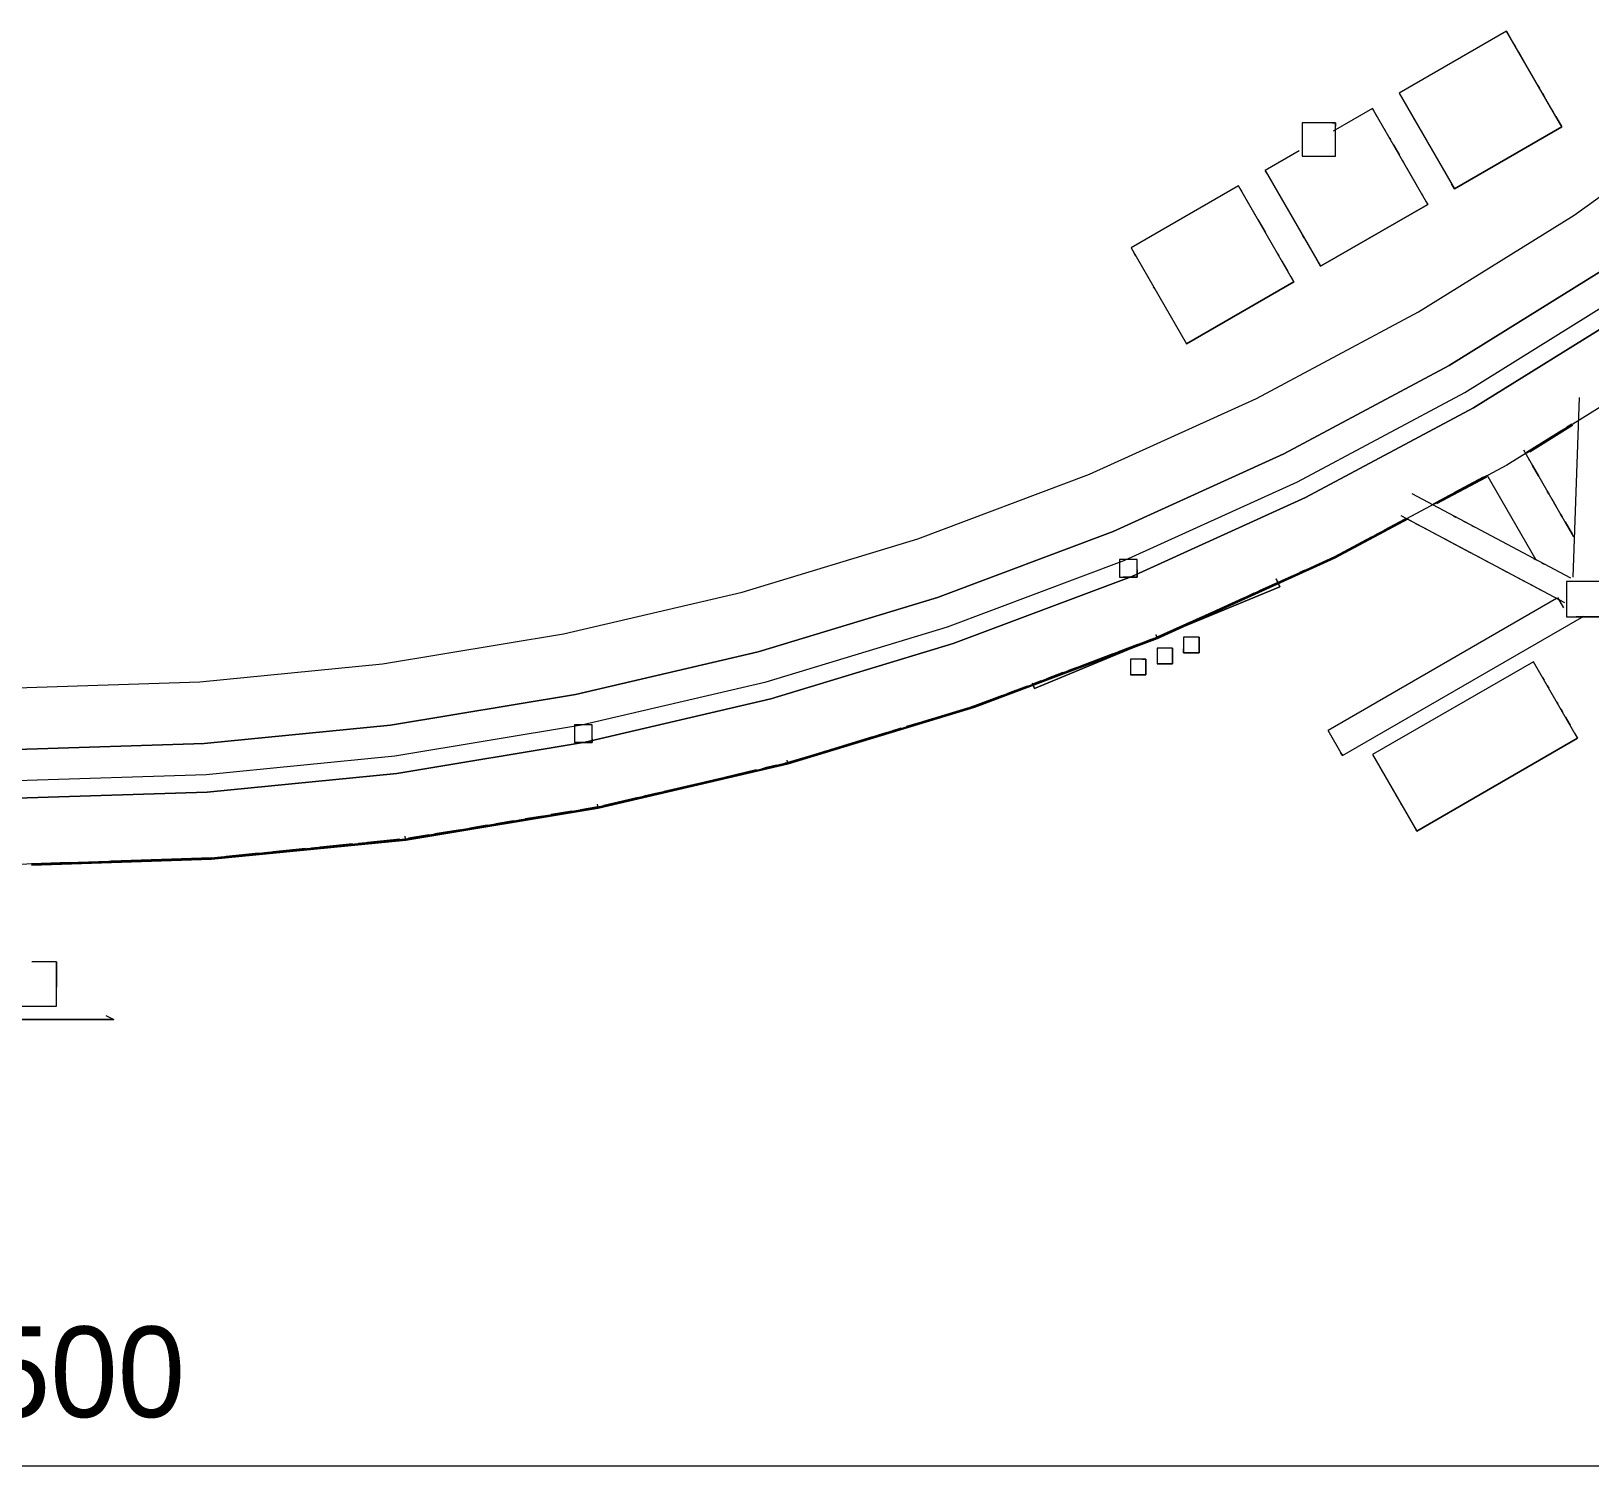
# Paper-space layout '01 Plans' of a CAD drawing. Header units: millimetres. Extents: x 5 to 415, y 7 to 290.
# Drawn here: x 92.33 to 127.58, y 75 to 107.43 of the extents above; entities that cross this region are included whole.
import ezdxf
from ezdxf.enums import TextEntityAlignment as Align

# ---------------------------------------------------------------- set-up
doc = ezdxf.new("R2010")
doc.units = ezdxf.units.MM
doc.layers.add('DIMENSIONS', color=7, linetype='Continuous')
doc.layers.add('GEOMETRY', color=7, linetype='Continuous')

# ---------------------------------------------------------------- blocks, each defined once
blk = doc.blocks.new('SHEET_01')
at = {"layer": 'DIMENSIONS', "lineweight": 13}
blk.add_line((24.592, 75), (159.408, 75), dxfattribs=at)
at = {"layer": 'GEOMETRY', "lineweight": 13}
for p, q in [((125.698, 107.434), (123.273, 106.034)), ((125.698, 107.434), (125.799, 107.258)), ((126.948, 105.269), (125.698, 107.434)), ((125.698, 107.434), (125.698, 107.434)), ((125.867, 107.141), (125.9, 107.083)), ((125.968, 106.966), (126.205, 106.556)), ((126.306, 106.381), (126.34, 106.322)), ((126.407, 106.205), (126.441, 106.146)), ((123.273, 106.034), (124.523, 103.869)), ((126.509, 106.029), (126.644, 105.795)), ((122.667, 105.684), (121.78, 105.172)), ((122.667, 105.684), (122.768, 105.508)), ((123.917, 103.519), (122.667, 105.684)), ((122.667, 105.684), (122.667, 105.684)), ((123.645, 105.39), (123.611, 105.449)), ((126.711, 105.678), (126.745, 105.62)), ((126.813, 105.503), (126.948, 105.269)), ((127.228, 103.278), (130.601, 105.695)), ((121.829, 105.359), (121.079, 105.359)), ((121.079, 105.359), (121.079, 104.609)), ((121.754, 105.359), (121.829, 105.359)), ((121.829, 105.359), (121.829, 105.284)), ((121.829, 104.609), (121.829, 105.359)), ((121.829, 105.359), (121.829, 105.359)), ((122.937, 105.216), (122.971, 105.157)), ((126.948, 105.269), (124.523, 103.869)), ((124.523, 103.869), (126.948, 105.269)), ((126.948, 105.269), (126.948, 105.269)), ((121.011, 104.728), (120.242, 104.284)), ((123.038, 105.04), (123.072, 104.982)), ((123.14, 104.865), (123.275, 104.631)), ((123.949, 104.863), (123.915, 104.922)), ((121.079, 104.609), (121.829, 104.609)), ((123.342, 104.513), (123.376, 104.455)), ((120.276, 104.225), (120.242, 104.284)), ((120.242, 104.284), (121.492, 102.119)), ((120.242, 104.284), (120.242, 104.284)), ((123.444, 104.338), (123.68, 103.928)), ((119.636, 103.934), (117.211, 102.534)), ((120.886, 101.769), (119.636, 103.934)), ((119.669, 103.875), (119.703, 103.817)), ((119.771, 103.7), (120.007, 103.29)), ((123.782, 103.753), (123.815, 103.694)), ((124.523, 103.869), (124.455, 103.986)), ((124.523, 103.869), (124.523, 103.869)), ((123.917, 103.519), (121.492, 102.119)), ((121.492, 102.119), (123.917, 103.519)), ((123.883, 103.577), (123.917, 103.519)), ((123.917, 103.519), (123.917, 103.519)), ((120.075, 103.173), (120.244, 102.881)), ((123.704, 101.087), (127.228, 103.278)), ((120.413, 102.588), (120.446, 102.529)), ((121.12, 102.762), (121.086, 102.821)), ((117.211, 102.534), (118.461, 100.369)), ((117.312, 102.358), (117.278, 102.417)), ((120.514, 102.412), (120.548, 102.354)), ((120.615, 102.237), (120.75, 102.003)), ((121.492, 102.119), (121.39, 102.294)), ((120.818, 101.886), (120.886, 101.769)), ((121.492, 102.119), (121.492, 102.119)), ((124.404, 99.874), (128.006, 102.114)), ((128.006, 102.114), (124.404, 99.874)), ((117.751, 101.598), (117.717, 101.656)), ((120.886, 101.769), (118.461, 100.369)), ((118.461, 100.369), (120.886, 101.769)), ((120.886, 101.769), (120.886, 101.769)), ((124.754, 99.268), (128.395, 101.532)), ((124.954, 98.922), (128.617, 101.199)), ((128.617, 101.199), (124.954, 98.922)), ((124.954, 98.922), (128.617, 101.199)), ((128.617, 101.199), (124.954, 98.922)), ((120.045, 99.131), (123.704, 101.087)), ((118.461, 100.369), (118.461, 100.369)), ((120.664, 97.875), (124.404, 99.874)), ((124.404, 99.874), (120.664, 97.875)), ((129.45, 99.952), (125.704, 97.623)), ((116.265, 97.418), (120.045, 99.131)), ((120.974, 97.247), (124.754, 99.268)), ((127.339, 99.152), (127.197, 95.092)), ((121.151, 96.888), (124.954, 98.922)), ((124.954, 98.922), (121.151, 96.888)), ((121.151, 96.888), (124.954, 98.922)), ((124.954, 98.922), (121.151, 96.888)), ((126.153, 97.914), (127.175, 98.549)), ((127.18, 98.54), (126.158, 97.905)), ((127.18, 98.54), (126.158, 97.905)), ((126.158, 97.905), (127.18, 98.54)), ((127.18, 98.54), (126.158, 97.905)), ((127.18, 98.54), (126.158, 97.905)), ((126.948, 98.408), (126.21, 97.949)), ((126.215, 97.94), (126.953, 98.399)), ((126.953, 98.399), (126.215, 97.94)), ((126.215, 97.94), (126.953, 98.399)), ((126.953, 98.399), (126.215, 97.94)), ((126.215, 97.94), (126.953, 98.399)), ((126.953, 98.399), (126.215, 97.94)), ((126.215, 97.94), (126.953, 98.399)), ((126.953, 98.399), (126.215, 97.94)), ((126.215, 97.94), (126.953, 98.399)), ((126.953, 98.399), (126.215, 97.94)), ((126.215, 97.94), (126.953, 98.399)), ((126.225, 97.923), (127.19, 98.523)), ((127.19, 98.523), (126.225, 97.923)), ((126.225, 97.923), (127.19, 98.523)), ((127.19, 98.523), (126.225, 97.923)), ((126.225, 97.923), (127.19, 98.523)), ((127.19, 98.523), (126.225, 97.923)), ((126.225, 97.923), (127.19, 98.523)), ((127.19, 98.523), (126.225, 97.923)), ((126.225, 97.923), (127.19, 98.523)), ((127.19, 98.523), (126.225, 97.923)), ((127.175, 98.549), (127.061, 98.478)), ((127.066, 98.47), (127.18, 98.54)), ((127.18, 98.54), (127.066, 98.47)), ((127.066, 98.47), (127.18, 98.54)), ((127.18, 98.54), (127.066, 98.47)), ((127.066, 98.47), (127.18, 98.54)), ((127.18, 98.54), (127.066, 98.47)), ((127.066, 98.47), (127.18, 98.54)), ((127.18, 98.54), (127.066, 98.47)), ((127.066, 98.47), (127.18, 98.54)), ((127.18, 98.54), (127.066, 98.47)), ((127.066, 98.47), (127.18, 98.54)), ((116.801, 96.125), (120.664, 97.875)), ((120.664, 97.875), (116.801, 96.125)), ((127.221, 95.996), (126.087, 97.959)), ((126.087, 97.959), (126.121, 97.901)), ((126.221, 97.728), (126.187, 97.786)), ((126.187, 97.786), (126.221, 97.728)), ((126.187, 97.786), (126.221, 97.728)), ((112.382, 95.957), (116.265, 97.418)), ((125.704, 97.623), (121.814, 95.543)), ((124.049, 96.749), (125.169, 97.348)), ((125.233, 97.371), (124.054, 96.74)), ((125.233, 97.371), (124.054, 96.74)), ((124.054, 96.74), (125.233, 97.371)), ((125.233, 97.371), (124.054, 96.74)), ((125.233, 97.371), (124.054, 96.74)), ((124.122, 96.754), (125.243, 97.353)), ((125.243, 97.353), (124.122, 96.754)), ((124.122, 96.754), (125.243, 97.353)), ((125.243, 97.353), (124.122, 96.754)), ((124.122, 96.754), (125.243, 97.353)), ((125.243, 97.353), (124.122, 96.754)), ((124.122, 96.754), (125.243, 97.353)), ((125.243, 97.353), (124.122, 96.754)), ((124.122, 96.754), (125.243, 97.353)), ((125.243, 97.353), (124.122, 96.754)), ((125.169, 97.348), (124.521, 97.001)), ((124.525, 96.992), (125.233, 97.371)), ((125.233, 97.371), (124.525, 96.992)), ((124.525, 96.992), (125.233, 97.371)), ((125.233, 97.371), (124.525, 96.992)), ((124.525, 96.992), (125.233, 97.371)), ((125.233, 97.371), (124.525, 96.992)), ((124.525, 96.992), (125.233, 97.371)), ((125.233, 97.371), (124.525, 96.992)), ((124.525, 96.992), (125.233, 97.371)), ((125.233, 97.371), (124.525, 96.992)), ((124.525, 96.992), (125.233, 97.371)), ((125.255, 97.401), (126.355, 95.496)), ((125.288, 97.344), (125.321, 97.286)), ((125.288, 97.344), (125.321, 97.286)), ((125.288, 97.344), (125.321, 97.286)), ((126.421, 97.382), (126.287, 97.613)), ((126.287, 97.613), (126.421, 97.382)), ((126.287, 97.613), (126.421, 97.382)), ((117.069, 95.478), (120.974, 97.247)), ((127.15, 95.065), (123.563, 96.972)), ((126.521, 97.209), (126.487, 97.266)), ((126.487, 97.266), (126.521, 97.209)), ((126.487, 97.266), (126.521, 97.209)), ((126.654, 96.978), (126.621, 97.035)), ((126.621, 97.035), (126.654, 96.978)), ((126.621, 97.035), (126.654, 96.978)), ((117.222, 95.109), (121.151, 96.888)), ((121.151, 96.888), (117.222, 95.109)), ((117.222, 95.109), (121.151, 96.888)), ((121.151, 96.888), (117.222, 95.109)), ((124.403, 96.938), (124.108, 96.781)), ((124.113, 96.772), (124.407, 96.929)), ((124.407, 96.929), (124.113, 96.772)), ((124.113, 96.772), (124.407, 96.929)), ((124.407, 96.929), (124.113, 96.772)), ((124.113, 96.772), (124.407, 96.929)), ((124.407, 96.929), (124.113, 96.772)), ((124.113, 96.772), (124.407, 96.929)), ((124.407, 96.929), (124.113, 96.772)), ((124.113, 96.772), (124.407, 96.929)), ((124.407, 96.929), (124.113, 96.772)), ((124.113, 96.772), (124.407, 96.929)), ((126.821, 96.689), (126.721, 96.862)), ((126.721, 96.862), (126.821, 96.689)), ((126.721, 96.862), (126.821, 96.689)), ((121.81, 95.552), (123.401, 96.403)), ((123.405, 96.394), (121.814, 95.543)), ((123.405, 96.394), (121.814, 95.543)), ((121.814, 95.543), (123.405, 96.394)), ((123.405, 96.394), (121.814, 95.543)), ((123.405, 96.394), (121.814, 95.543)), ((121.823, 95.525), (123.474, 96.408)), ((123.474, 96.408), (121.823, 95.525)), ((121.823, 95.525), (123.474, 96.408)), ((123.474, 96.408), (121.823, 95.525)), ((121.823, 95.525), (123.474, 96.408)), ((123.474, 96.408), (121.823, 95.525)), ((121.823, 95.525), (123.474, 96.408)), ((123.474, 96.408), (121.823, 95.525)), ((121.823, 95.525), (123.474, 96.408)), ((123.474, 96.408), (121.823, 95.525)), ((123.401, 96.403), (122.929, 96.151)), ((122.934, 96.142), (123.405, 96.394)), ((123.405, 96.394), (122.934, 96.142)), ((122.934, 96.142), (123.405, 96.394)), ((123.405, 96.394), (122.934, 96.142)), ((122.934, 96.142), (123.405, 96.394)), ((123.405, 96.394), (122.934, 96.142)), ((122.934, 96.142), (123.405, 96.394)), ((123.405, 96.394), (122.934, 96.142)), ((122.934, 96.142), (123.405, 96.394)), ((123.405, 96.394), (122.934, 96.142)), ((122.934, 96.142), (123.405, 96.394)), ((123.305, 96.486), (127.009, 94.517)), ((123.422, 96.423), (123.54, 96.361)), ((123.466, 96.4), (123.525, 96.369)), ((123.466, 96.4), (123.525, 96.369)), ((123.643, 96.306), (123.702, 96.275)), ((123.643, 96.306), (123.702, 96.275)), ((123.657, 96.298), (123.716, 96.267)), ((124.489, 96.479), (124.548, 96.448)), ((124.489, 96.479), (124.548, 96.448)), ((124.562, 96.44), (124.504, 96.471)), ((124.724, 96.354), (124.783, 96.323)), ((124.724, 96.354), (124.783, 96.323)), ((124.974, 96.221), (124.915, 96.253)), ((126.954, 96.458), (126.921, 96.516)), ((126.921, 96.516), (126.954, 96.458)), ((126.921, 96.516), (126.954, 96.458)), ((127.187, 96.054), (127.021, 96.343)), ((127.021, 96.343), (127.187, 96.054)), ((127.021, 96.343), (127.187, 96.054)), ((108.411, 94.752), (112.382, 95.957)), ((112.832, 94.631), (116.801, 96.125)), ((116.801, 96.125), (112.832, 94.631)), ((122.635, 95.993), (121.81, 95.552)), ((121.814, 95.543), (122.639, 95.984)), ((122.639, 95.984), (121.814, 95.543)), ((121.814, 95.543), (122.639, 95.984)), ((122.639, 95.984), (121.814, 95.543)), ((121.814, 95.543), (122.639, 95.984)), ((122.639, 95.984), (121.814, 95.543)), ((121.814, 95.543), (122.639, 95.984)), ((122.639, 95.984), (121.814, 95.543)), ((121.814, 95.543), (122.639, 95.984)), ((122.639, 95.984), (121.814, 95.543)), ((121.814, 95.543), (122.639, 95.984)), ((122.811, 96.088), (122.753, 96.056)), ((122.757, 96.047), (122.816, 96.079)), ((122.816, 96.079), (122.757, 96.047)), ((122.757, 96.047), (122.816, 96.079)), ((122.816, 96.079), (122.757, 96.047)), ((122.757, 96.047), (122.816, 96.079)), ((122.816, 96.079), (122.757, 96.047)), ((122.757, 96.047), (122.816, 96.079)), ((122.816, 96.079), (122.757, 96.047)), ((122.757, 96.047), (122.816, 96.079)), ((122.816, 96.079), (122.757, 96.047)), ((122.757, 96.047), (122.816, 96.079)), ((123.819, 96.212), (123.937, 96.15)), ((123.819, 96.212), (123.937, 96.15)), ((123.834, 96.205), (123.951, 96.142)), ((124.054, 96.087), (124.113, 96.056)), ((124.054, 96.087), (124.113, 96.056)), ((124.069, 96.08), (124.128, 96.048)), ((124.231, 95.994), (124.348, 95.931)), ((124.231, 95.994), (124.348, 95.931)), ((124.245, 95.986), (124.539, 95.83)), ((117.792, 93.732), (121.81, 95.552)), ((121.814, 95.543), (117.796, 93.723)), ((121.814, 95.543), (117.796, 93.723)), ((117.796, 93.723), (121.814, 95.543)), ((121.814, 95.543), (117.796, 93.723)), ((121.814, 95.543), (117.796, 93.723)), ((121.814, 95.543), (117.796, 93.723)), ((120.109, 94.771), (121.814, 95.543)), ((121.814, 95.543), (120.109, 94.771)), ((120.109, 94.771), (121.814, 95.543)), ((121.814, 95.543), (120.109, 94.771)), ((120.109, 94.771), (121.814, 95.543)), ((121.814, 95.543), (120.109, 94.771)), ((120.109, 94.771), (121.814, 95.543)), ((121.814, 95.543), (120.109, 94.771)), ((120.109, 94.771), (121.814, 95.543)), ((121.814, 95.543), (120.109, 94.771)), ((120.109, 94.771), (121.814, 95.543)), ((121.81, 95.552), (121.262, 95.304)), ((124.466, 95.869), (124.878, 95.65)), ((124.466, 95.869), (124.878, 95.65)), ((124.657, 95.767), (124.892, 95.642)), ((125.01, 95.579), (125.069, 95.548)), ((125.054, 95.556), (125.113, 95.525)), ((125.054, 95.556), (125.113, 95.525)), ((113.057, 93.968), (117.069, 95.478)), ((117.346, 95.493), (116.946, 95.493)), ((116.946, 95.493), (116.946, 95.093)), ((117.346, 95.093), (117.346, 95.493)), ((117.346, 95.253), (117.346, 95.093)), ((117.804, 93.704), (121.823, 95.525)), ((121.823, 95.525), (117.804, 93.704)), ((117.804, 93.704), (121.823, 95.525)), ((121.823, 95.525), (117.804, 93.704)), ((117.804, 93.704), (121.823, 95.525)), ((121.823, 95.525), (117.804, 93.704)), ((117.804, 93.704), (121.823, 95.525)), ((121.823, 95.525), (117.804, 93.704)), ((117.804, 93.704), (121.823, 95.525)), ((121.823, 95.525), (117.804, 93.704)), ((121.14, 95.249), (121.018, 95.194)), ((125.23, 95.462), (125.289, 95.431)), ((125.23, 95.462), (125.289, 95.431)), ((125.245, 95.454), (125.304, 95.423)), ((125.407, 95.368), (125.524, 95.306)), ((125.407, 95.368), (125.524, 95.306)), ((125.421, 95.361), (125.48, 95.329)), ((125.598, 95.267), (125.715, 95.204)), ((125.642, 95.243), (125.701, 95.212)), ((125.642, 95.243), (125.701, 95.212)), ((126.312, 95.51), (126.371, 95.479)), ((126.488, 95.416), (126.547, 95.385)), ((113.186, 93.589), (117.222, 95.109)), ((117.222, 95.109), (113.186, 93.589)), ((113.186, 93.589), (117.222, 95.109)), ((117.222, 95.109), (113.186, 93.589)), ((116.946, 95.093), (117.346, 95.093)), ((117.346, 95.093), (117.026, 95.093)), ((117.346, 95.093), (117.346, 95.093)), ((120.568, 94.871), (117.796, 93.723)), ((117.796, 93.723), (120.568, 94.871)), ((120.897, 95.138), (120.105, 94.78)), ((120.491, 95.056), (120.568, 94.871)), ((120.568, 94.871), (120.491, 95.056)), ((120.568, 94.871), (120.568, 94.871)), ((125.818, 95.15), (126.112, 94.993)), ((125.818, 95.15), (126.112, 94.993)), ((125.833, 95.142), (126.127, 94.986)), ((126.23, 94.931), (126.465, 94.806)), ((126.23, 94.931), (126.465, 94.806)), ((126.245, 94.923), (126.48, 94.798)), ((127.854, 94.991), (127.054, 94.991)), ((127.054, 94.991), (127.054, 94.191)), ((104.37, 93.81), (108.411, 94.752)), ((108.774, 93.4), (112.832, 94.631)), ((112.832, 94.631), (108.774, 93.4)), ((119.74, 94.614), (118.949, 94.256)), ((118.953, 94.247), (119.988, 94.716)), ((119.988, 94.716), (118.953, 94.247)), ((118.953, 94.247), (119.988, 94.716)), ((119.988, 94.716), (118.953, 94.247)), ((118.953, 94.247), (119.988, 94.716)), ((119.988, 94.716), (118.953, 94.247)), ((118.953, 94.247), (119.988, 94.716)), ((119.988, 94.716), (118.953, 94.247)), ((118.953, 94.247), (119.988, 94.716)), ((119.988, 94.716), (118.953, 94.247)), ((118.953, 94.247), (119.988, 94.716)), ((119.984, 94.725), (119.862, 94.67)), ((126.832, 94.608), (121.663, 91.623)), ((126.597, 94.735), (126.656, 94.704)), ((126.818, 94.618), (126.877, 94.587)), ((126.855, 94.63), (126.988, 94.399)), ((126.855, 94.63), (126.888, 94.572)), ((118.827, 94.201), (117.792, 93.732)), ((117.796, 93.723), (118.831, 94.192)), ((118.831, 94.192), (117.796, 93.723)), ((117.796, 93.723), (118.831, 94.192)), ((118.831, 94.192), (117.796, 93.723)), ((117.796, 93.723), (118.831, 94.192)), ((118.831, 94.192), (117.796, 93.723)), ((117.796, 93.723), (118.831, 94.192)), ((118.831, 94.192), (117.796, 93.723)), ((117.796, 93.723), (118.831, 94.192)), ((118.831, 94.192), (117.796, 93.723)), ((117.796, 93.723), (118.831, 94.192)), ((121.988, 91.06), (127.444, 94.211)), ((121.988, 91.06), (127.444, 94.211)), ((121.988, 91.06), (127.444, 94.211)), ((121.988, 91.06), (127.444, 94.211)), ((127.054, 94.191), (127.854, 94.191)), ((127.854, 94.191), (127.272, 94.191)), ((100.276, 93.134), (104.37, 93.81)), ((108.955, 92.724), (113.057, 93.968)), ((117.796, 93.723), (117.77, 93.787)), ((117.796, 93.723), (117.771, 93.784)), ((109.058, 92.337), (113.186, 93.589)), ((113.186, 93.589), (109.058, 92.337)), ((109.058, 92.337), (113.186, 93.589)), ((113.186, 93.589), (109.058, 92.337)), ((117.796, 93.723), (113.668, 92.169)), ((117.796, 93.723), (113.668, 92.169)), ((113.668, 92.169), (117.796, 93.723)), ((117.796, 93.723), (113.668, 92.169)), ((117.796, 93.723), (113.668, 92.169)), ((117.796, 93.723), (113.668, 92.169)), ((113.674, 92.15), (117.804, 93.704)), ((117.804, 93.704), (113.674, 92.15)), ((113.674, 92.15), (117.804, 93.704)), ((117.804, 93.704), (113.674, 92.15)), ((113.674, 92.15), (117.804, 93.704)), ((117.804, 93.704), (113.674, 92.15)), ((113.674, 92.15), (117.804, 93.704)), ((117.804, 93.704), (113.674, 92.15)), ((113.674, 92.15), (117.804, 93.704)), ((117.804, 93.704), (113.674, 92.15)), ((114.978, 92.673), (117.792, 93.732)), ((117.673, 93.672), (115.024, 92.575)), ((115.024, 92.575), (117.673, 93.672)), ((116.107, 93.087), (117.671, 93.676)), ((117.671, 93.676), (116.107, 93.087)), ((116.107, 93.087), (117.671, 93.676)), ((117.671, 93.676), (116.107, 93.087)), ((116.107, 93.087), (117.671, 93.676)), ((117.671, 93.676), (116.107, 93.087)), ((116.107, 93.087), (117.671, 93.676)), ((117.671, 93.676), (116.107, 93.087)), ((116.107, 93.087), (117.671, 93.676)), ((117.671, 93.676), (116.107, 93.087)), ((116.107, 93.087), (117.671, 93.676)), ((117.354, 93.567), (116.917, 93.402)), ((117.667, 93.685), (117.48, 93.614)), ((118.143, 93.482), (117.793, 93.482)), ((117.793, 93.482), (117.793, 93.132)), ((118.143, 93.482), (118.143, 93.132)), ((118.143, 93.132), (118.143, 93.482)), ((118.143, 93.482), (118.143, 93.482)), ((118.744, 93.731), (118.394, 93.731)), ((118.394, 93.731), (118.394, 93.381)), ((118.394, 93.381), (118.394, 93.468)), ((118.744, 93.731), (118.744, 93.381)), ((118.744, 93.381), (118.744, 93.731)), ((118.744, 93.731), (118.744, 93.731)), ((96.147, 92.727), (100.276, 93.134)), ((104.644, 92.437), (108.774, 93.4)), ((108.774, 93.4), (104.644, 92.437)), ((116.792, 93.355), (116.104, 93.096)), ((117.543, 93.233), (117.193, 93.233)), ((117.193, 93.233), (117.193, 92.883)), ((117.455, 93.233), (117.543, 93.233)), ((117.543, 93.233), (117.543, 92.883)), ((117.543, 92.883), (117.543, 93.233)), ((117.543, 93.233), (117.543, 93.233)), ((118.143, 93.132), (117.793, 93.132)), ((117.793, 93.132), (118.143, 93.132)), ((117.793, 93.132), (117.793, 93.132)), ((118.143, 93.132), (118.143, 93.132)), ((118.744, 93.381), (118.394, 93.381)), ((118.394, 93.381), (118.744, 93.381)), ((118.394, 93.381), (118.394, 93.381)), ((118.744, 93.381), (118.744, 93.381)), ((126.307, 93.179), (122.67, 91.079)), ((126.307, 93.179), (126.341, 93.119)), ((127.307, 91.447), (126.307, 93.179)), ((126.307, 93.179), (126.307, 93.179)), ((92, 92.592), (96.147, 92.727)), ((104.78, 91.75), (108.955, 92.724)), ((113.668, 92.169), (115.169, 92.734)), ((115.169, 92.734), (113.668, 92.169)), ((113.668, 92.169), (115.169, 92.734)), ((115.169, 92.734), (113.668, 92.169)), ((113.668, 92.169), (115.169, 92.734)), ((115.169, 92.734), (113.668, 92.169)), ((113.668, 92.169), (115.169, 92.734)), ((115.169, 92.734), (113.668, 92.169)), ((113.668, 92.169), (115.169, 92.734)), ((115.169, 92.734), (113.668, 92.169)), ((113.668, 92.169), (115.169, 92.734)), ((115.166, 92.743), (114.978, 92.673)), ((115.666, 92.932), (115.291, 92.79)), ((115.294, 92.781), (115.982, 93.04)), ((115.982, 93.04), (115.294, 92.781)), ((115.294, 92.781), (115.982, 93.04)), ((115.982, 93.04), (115.294, 92.781)), ((115.294, 92.781), (115.982, 93.04)), ((115.982, 93.04), (115.294, 92.781)), ((115.294, 92.781), (115.982, 93.04)), ((115.982, 93.04), (115.294, 92.781)), ((115.294, 92.781), (115.982, 93.04)), ((115.982, 93.04), (115.294, 92.781)), ((115.294, 92.781), (115.982, 93.04)), ((115.979, 93.049), (115.791, 92.979)), ((117.543, 92.883), (117.193, 92.883)), ((117.193, 92.883), (117.543, 92.883)), ((117.193, 92.883), (117.193, 92.883)), ((117.543, 92.883), (117.543, 92.883)), ((126.514, 92.82), (126.548, 92.76)), ((100.459, 91.746), (104.644, 92.437)), ((104.644, 92.437), (100.459, 91.746)), ((113.665, 92.178), (114.853, 92.626)), ((114.29, 92.414), (113.665, 92.178)), ((114.853, 92.626), (114.415, 92.461)), ((114.973, 92.698), (115.024, 92.575)), ((115.024, 92.575), (114.999, 92.636)), ((115.024, 92.575), (115.024, 92.575)), ((126.617, 92.641), (126.652, 92.581)), ((104.858, 91.358), (109.058, 92.337)), ((109.058, 92.337), (104.858, 91.358)), ((104.858, 91.358), (109.058, 92.337)), ((109.058, 92.337), (104.858, 91.358)), ((113.668, 92.169), (109.447, 90.888)), ((113.668, 92.169), (109.447, 90.888)), ((109.447, 90.888), (113.668, 92.169)), ((113.668, 92.169), (109.447, 90.888)), ((113.668, 92.169), (109.447, 90.888)), ((113.668, 92.169), (109.447, 90.888)), ((109.452, 90.869), (113.674, 92.15)), ((113.674, 92.15), (109.452, 90.869)), ((109.452, 90.869), (113.674, 92.15)), ((113.674, 92.15), (109.452, 90.869)), ((109.452, 90.869), (113.674, 92.15)), ((113.674, 92.15), (109.452, 90.869)), ((109.452, 90.869), (113.674, 92.15)), ((113.674, 92.15), (109.452, 90.869)), ((109.452, 90.869), (113.674, 92.15)), ((113.674, 92.15), (109.452, 90.869)), ((112.13, 91.713), (113.665, 92.178)), ((112.517, 91.82), (113.476, 92.111)), ((113.476, 92.111), (112.517, 91.82)), ((112.517, 91.82), (113.476, 92.111)), ((113.476, 92.111), (112.517, 91.82)), ((112.517, 91.82), (113.476, 92.111)), ((113.476, 92.111), (112.517, 91.82)), ((112.517, 91.82), (113.476, 92.111)), ((113.476, 92.111), (112.517, 91.82)), ((112.517, 91.82), (113.476, 92.111)), ((113.476, 92.111), (112.517, 91.82)), ((112.517, 91.82), (113.476, 92.111)), ((113.409, 92.101), (112.833, 91.926)), ((113.665, 92.178), (113.601, 92.159)), ((113.604, 92.149), (113.668, 92.169)), ((113.668, 92.169), (113.604, 92.149)), ((113.604, 92.149), (113.668, 92.169)), ((113.668, 92.169), (113.604, 92.149)), ((113.604, 92.149), (113.668, 92.169)), ((113.668, 92.169), (113.604, 92.149)), ((113.604, 92.149), (113.668, 92.169)), ((113.668, 92.169), (113.604, 92.149)), ((113.604, 92.149), (113.668, 92.169)), ((113.668, 92.169), (113.604, 92.149)), ((113.604, 92.149), (113.668, 92.169)), ((126.824, 92.283), (126.859, 92.223)), ((126.928, 92.103), (126.962, 92.044)), ((96.239, 91.33), (100.459, 91.746)), ((100.459, 91.746), (96.239, 91.33)), ((100.551, 91.052), (104.78, 91.75)), ((105.019, 91.754), (104.619, 91.754)), ((104.619, 91.754), (104.619, 91.354)), ((105.019, 91.354), (105.019, 91.754)), ((109.444, 90.898), (112.002, 91.674)), ((111.493, 91.509), (112.389, 91.781)), ((112.389, 91.781), (111.493, 91.509)), ((111.493, 91.509), (112.389, 91.781)), ((112.389, 91.781), (111.493, 91.509)), ((111.493, 91.509), (112.389, 91.781)), ((112.389, 91.781), (111.493, 91.509)), ((111.493, 91.509), (112.389, 91.781)), ((112.389, 91.781), (111.493, 91.509)), ((111.493, 91.509), (112.389, 91.781)), ((112.389, 91.781), (111.493, 91.509)), ((111.493, 91.509), (112.389, 91.781)), ((112.002, 91.674), (111.81, 91.616)), ((112.386, 91.79), (112.13, 91.713)), ((112.705, 91.887), (112.513, 91.829)), ((127.031, 91.924), (127.135, 91.745)), ((92, 91.192), (96.239, 91.33)), ((96.239, 91.33), (92, 91.192)), ((100.603, 90.655), (104.858, 91.358)), ((104.858, 91.358), (100.603, 90.655)), ((100.603, 90.655), (104.858, 91.358)), ((104.858, 91.358), (100.603, 90.655)), ((105.019, 91.354), (104.619, 91.354)), ((104.619, 91.354), (105.019, 91.354)), ((104.619, 91.354), (104.619, 91.354)), ((105.019, 91.434), (105.019, 91.354)), ((105.019, 91.354), (105.019, 91.354)), ((110.086, 91.082), (111.365, 91.47)), ((111.365, 91.47), (110.086, 91.082)), ((110.086, 91.082), (111.365, 91.47)), ((111.365, 91.47), (110.086, 91.082)), ((110.086, 91.082), (111.365, 91.47)), ((111.365, 91.47), (110.086, 91.082)), ((110.086, 91.082), (111.365, 91.47)), ((111.365, 91.47), (110.086, 91.082)), ((110.086, 91.082), (111.365, 91.47)), ((111.365, 91.47), (110.086, 91.082)), ((110.086, 91.082), (111.365, 91.47)), ((111.362, 91.48), (110.403, 91.189)), ((111.682, 91.577), (111.49, 91.519)), ((121.988, 91.06), (121.663, 91.623)), ((127.307, 91.447), (123.67, 89.347)), ((123.67, 89.347), (127.307, 91.447)), ((127.238, 91.566), (127.307, 91.447)), ((127.307, 91.447), (127.307, 91.447)), ((96.284, 90.632), (100.551, 91.052)), ((109.447, 90.888), (109.429, 90.955)), ((109.956, 91.053), (109.444, 90.898)), ((109.447, 90.888), (109.958, 91.044)), ((109.958, 91.044), (109.447, 90.888)), ((109.447, 90.888), (109.958, 91.044)), ((109.958, 91.044), (109.447, 90.888)), ((109.447, 90.888), (109.958, 91.044)), ((109.958, 91.044), (109.447, 90.888)), ((109.447, 90.888), (109.958, 91.044)), ((109.958, 91.044), (109.447, 90.888)), ((109.447, 90.888), (109.958, 91.044)), ((109.958, 91.044), (109.447, 90.888)), ((109.447, 90.888), (109.958, 91.044)), ((110.275, 91.15), (110.083, 91.092)), ((121.947, 91.13), (121.988, 91.06)), ((121.988, 91.06), (121.947, 91.13)), ((121.947, 91.13), (121.988, 91.06)), ((121.988, 91.06), (121.988, 91.06)), ((121.988, 91.06), (121.988, 91.06)), ((122.67, 91.079), (123.67, 89.347)), ((92, 90.492), (96.284, 90.632)), ((96.311, 90.233), (100.603, 90.655)), ((100.603, 90.655), (96.311, 90.233)), ((96.311, 90.233), (100.603, 90.655)), ((100.603, 90.655), (96.311, 90.233)), ((105.149, 89.897), (108.728, 90.731)), ((109.447, 90.888), (105.151, 89.887)), ((109.447, 90.888), (105.151, 89.887)), ((105.151, 89.887), (109.447, 90.888)), ((109.447, 90.888), (105.151, 89.887)), ((109.447, 90.888), (105.151, 89.887)), ((109.447, 90.888), (105.151, 89.887)), ((105.155, 89.867), (109.452, 90.869)), ((109.452, 90.869), (105.155, 89.867)), ((105.155, 89.867), (109.452, 90.869)), ((109.452, 90.869), (105.155, 89.867)), ((105.155, 89.867), (109.452, 90.869)), ((109.452, 90.869), (105.155, 89.867)), ((105.155, 89.867), (109.452, 90.869)), ((109.452, 90.869), (105.155, 89.867)), ((105.155, 89.867), (109.452, 90.869)), ((109.452, 90.869), (105.155, 89.867)), ((108.728, 90.731), (108.012, 90.564)), ((108.015, 90.555), (108.796, 90.737)), ((108.796, 90.737), (108.015, 90.555)), ((108.015, 90.555), (108.796, 90.737)), ((108.796, 90.737), (108.015, 90.555)), ((108.015, 90.555), (108.796, 90.737)), ((108.796, 90.737), (108.015, 90.555)), ((108.015, 90.555), (108.796, 90.737)), ((108.796, 90.737), (108.015, 90.555)), ((108.015, 90.555), (108.796, 90.737)), ((108.796, 90.737), (108.015, 90.555)), ((108.015, 90.555), (108.796, 90.737)), ((108.858, 90.762), (109.444, 90.898)), ((109.184, 90.837), (108.923, 90.777)), ((108.926, 90.767), (109.251, 90.843)), ((109.251, 90.843), (108.926, 90.767)), ((108.926, 90.767), (109.251, 90.843)), ((109.251, 90.843), (108.926, 90.767)), ((108.926, 90.767), (109.251, 90.843)), ((109.251, 90.843), (108.926, 90.767)), ((108.926, 90.767), (109.251, 90.843)), ((109.251, 90.843), (108.926, 90.767)), ((108.926, 90.767), (109.251, 90.843)), ((109.251, 90.843), (108.926, 90.767)), ((108.926, 90.767), (109.251, 90.843)), ((109.444, 90.898), (109.379, 90.883)), ((109.382, 90.873), (109.447, 90.888)), ((109.447, 90.888), (109.382, 90.873)), ((109.382, 90.873), (109.447, 90.888)), ((109.447, 90.888), (109.382, 90.873)), ((109.382, 90.873), (109.447, 90.888)), ((109.447, 90.888), (109.382, 90.873)), ((109.382, 90.873), (109.447, 90.888)), ((109.447, 90.888), (109.382, 90.873)), ((109.382, 90.873), (109.447, 90.888)), ((109.447, 90.888), (109.382, 90.873)), ((109.382, 90.873), (109.447, 90.888)), ((109.447, 90.888), (109.43, 90.952)), ((107.427, 90.428), (106.646, 90.246)), ((106.648, 90.236), (107.429, 90.418)), ((107.429, 90.418), (106.648, 90.236)), ((106.648, 90.236), (107.429, 90.418)), ((107.429, 90.418), (106.648, 90.236)), ((106.648, 90.236), (107.429, 90.418)), ((107.429, 90.418), (106.648, 90.236)), ((106.648, 90.236), (107.429, 90.418)), ((107.429, 90.418), (106.648, 90.236)), ((106.648, 90.236), (107.429, 90.418)), ((107.429, 90.418), (106.648, 90.236)), ((106.648, 90.236), (107.429, 90.418)), ((107.882, 90.534), (107.557, 90.458)), ((107.559, 90.448), (107.884, 90.524)), ((107.884, 90.524), (107.559, 90.448)), ((107.559, 90.448), (107.884, 90.524)), ((107.884, 90.524), (107.559, 90.448)), ((107.559, 90.448), (107.884, 90.524)), ((107.884, 90.524), (107.559, 90.448)), ((107.559, 90.448), (107.884, 90.524)), ((107.884, 90.524), (107.559, 90.448)), ((107.559, 90.448), (107.884, 90.524)), ((107.884, 90.524), (107.559, 90.448)), ((107.559, 90.448), (107.884, 90.524)), ((92, 90.092), (96.311, 90.233)), ((96.311, 90.233), (92, 90.092)), ((92, 90.092), (96.311, 90.233)), ((96.311, 90.233), (92, 90.092)), ((104.028, 89.712), (105.149, 89.897)), ((105.149, 89.897), (104.753, 89.831)), ((105.151, 89.887), (105.137, 89.955)), ((105.151, 89.887), (106.518, 90.205)), ((106.518, 90.205), (105.151, 89.887)), ((105.151, 89.887), (106.518, 90.205)), ((106.518, 90.205), (105.151, 89.887)), ((105.151, 89.887), (106.518, 90.205)), ((106.518, 90.205), (105.151, 89.887)), ((105.151, 89.887), (106.518, 90.205)), ((106.518, 90.205), (105.151, 89.887)), ((105.151, 89.887), (106.518, 90.205)), ((106.518, 90.205), (105.151, 89.887)), ((105.151, 89.887), (106.518, 90.205)), ((106.06, 90.109), (105.279, 89.927)), ((106.515, 90.215), (106.19, 90.139)), ((123.221, 90.123), (123.187, 90.183)), ((123.325, 89.944), (123.29, 90.003)), ((100.797, 89.178), (103.237, 89.581)), ((105.151, 89.887), (100.799, 89.168)), ((105.151, 89.887), (100.799, 89.168)), ((100.799, 89.168), (105.151, 89.887)), ((105.151, 89.887), (100.799, 89.168)), ((105.151, 89.887), (100.799, 89.168)), ((105.151, 89.887), (100.799, 89.168)), ((100.801, 89.148), (105.155, 89.867)), ((105.155, 89.867), (100.801, 89.148)), ((100.801, 89.148), (105.155, 89.867)), ((105.155, 89.867), (100.801, 89.148)), ((100.801, 89.148), (105.155, 89.867)), ((105.155, 89.867), (100.801, 89.148)), ((100.801, 89.148), (105.155, 89.867)), ((105.155, 89.867), (100.801, 89.148)), ((100.801, 89.148), (105.155, 89.867)), ((105.155, 89.867), (100.801, 89.148)), ((103.237, 89.581), (102.841, 89.516)), ((102.843, 89.506), (103.304, 89.582)), ((103.304, 89.582), (102.843, 89.506)), ((102.843, 89.506), (103.304, 89.582)), ((103.304, 89.582), (102.843, 89.506)), ((102.843, 89.506), (103.304, 89.582)), ((103.304, 89.582), (102.843, 89.506)), ((102.843, 89.506), (103.304, 89.582)), ((103.304, 89.582), (102.843, 89.506)), ((102.843, 89.506), (103.304, 89.582)), ((103.304, 89.582), (102.843, 89.506)), ((102.843, 89.506), (103.304, 89.582)), ((103.369, 89.603), (103.896, 89.69)), ((103.896, 89.69), (103.5, 89.624)), ((103.502, 89.615), (103.964, 89.691)), ((103.964, 89.691), (103.502, 89.615)), ((103.502, 89.615), (103.964, 89.691)), ((103.964, 89.691), (103.502, 89.615)), ((103.502, 89.615), (103.964, 89.691)), ((103.964, 89.691), (103.502, 89.615)), ((103.502, 89.615), (103.964, 89.691)), ((103.964, 89.691), (103.502, 89.615)), ((103.502, 89.615), (103.964, 89.691)), ((103.964, 89.691), (103.502, 89.615)), ((103.502, 89.615), (103.964, 89.691)), ((104.555, 89.799), (104.094, 89.722)), ((104.096, 89.713), (104.557, 89.789)), ((104.557, 89.789), (104.096, 89.713)), ((104.096, 89.713), (104.557, 89.789)), ((104.557, 89.789), (104.096, 89.713)), ((104.096, 89.713), (104.557, 89.789)), ((104.557, 89.789), (104.096, 89.713)), ((104.096, 89.713), (104.557, 89.789)), ((104.557, 89.789), (104.096, 89.713)), ((104.096, 89.713), (104.557, 89.789)), ((104.557, 89.789), (104.096, 89.713)), ((104.096, 89.713), (104.557, 89.789)), ((104.755, 89.821), (105.151, 89.887)), ((105.151, 89.887), (104.755, 89.821)), ((104.755, 89.821), (105.151, 89.887)), ((105.151, 89.887), (104.755, 89.821)), ((104.755, 89.821), (105.151, 89.887)), ((105.151, 89.887), (104.755, 89.821)), ((104.755, 89.821), (105.151, 89.887)), ((105.151, 89.887), (104.755, 89.821)), ((104.755, 89.821), (105.151, 89.887)), ((105.151, 89.887), (104.755, 89.821)), ((104.755, 89.821), (105.151, 89.887)), ((100.799, 89.168), (100.79, 89.237)), ((100.799, 89.168), (102.051, 89.375)), ((102.051, 89.375), (100.799, 89.168)), ((100.799, 89.168), (102.051, 89.375)), ((102.051, 89.375), (100.799, 89.168)), ((100.799, 89.168), (102.051, 89.375)), ((102.051, 89.375), (100.799, 89.168)), ((100.799, 89.168), (102.051, 89.375)), ((102.051, 89.375), (100.799, 89.168)), ((100.799, 89.168), (102.051, 89.375)), ((102.051, 89.375), (100.799, 89.168)), ((100.799, 89.168), (102.051, 89.375)), ((101.325, 89.265), (100.863, 89.189)), ((101.984, 89.374), (101.457, 89.287)), ((102.643, 89.483), (102.248, 89.418)), ((102.249, 89.408), (102.711, 89.484)), ((102.711, 89.484), (102.249, 89.408)), ((102.249, 89.408), (102.711, 89.484)), ((102.711, 89.484), (102.249, 89.408)), ((102.249, 89.408), (102.711, 89.484)), ((102.711, 89.484), (102.249, 89.408)), ((102.249, 89.408), (102.711, 89.484)), ((102.711, 89.484), (102.249, 89.408)), ((102.249, 89.408), (102.711, 89.484)), ((102.711, 89.484), (102.249, 89.408)), ((102.249, 89.408), (102.711, 89.484)), ((123.67, 89.347), (123.601, 89.466)), ((123.67, 89.347), (123.67, 89.347)), ((100.799, 89.168), (96.409, 88.736)), ((100.799, 89.168), (96.409, 88.736)), ((96.409, 88.736), (100.799, 89.168)), ((100.799, 89.168), (96.409, 88.736)), ((100.799, 89.168), (96.409, 88.736)), ((100.799, 89.168), (96.409, 88.736)), ((96.41, 88.716), (100.801, 89.148)), ((100.801, 89.148), (96.41, 88.716)), ((96.41, 88.716), (100.801, 89.148)), ((100.801, 89.148), (96.41, 88.716)), ((96.41, 88.716), (100.801, 89.148)), ((100.801, 89.148), (96.41, 88.716)), ((96.41, 88.716), (100.801, 89.148)), ((100.801, 89.148), (96.41, 88.716)), ((96.41, 88.716), (100.801, 89.148)), ((100.801, 89.148), (96.41, 88.716)), ((96.541, 88.759), (97.472, 88.851)), ((97.472, 88.851), (96.741, 88.779)), ((96.741, 88.769), (97.539, 88.847)), ((97.539, 88.847), (96.741, 88.769)), ((96.741, 88.769), (97.539, 88.847)), ((97.539, 88.847), (96.741, 88.769)), ((96.741, 88.769), (97.539, 88.847)), ((97.539, 88.847), (96.741, 88.769)), ((96.741, 88.769), (97.539, 88.847)), ((97.539, 88.847), (96.741, 88.769)), ((96.741, 88.769), (97.539, 88.847)), ((97.539, 88.847), (96.741, 88.769)), ((96.741, 88.769), (97.539, 88.847)), ((97.605, 88.864), (98.536, 88.955)), ((98.536, 88.955), (97.805, 88.883)), ((97.805, 88.873), (98.604, 88.952)), ((98.604, 88.952), (97.805, 88.873)), ((97.805, 88.873), (98.604, 88.952)), ((98.604, 88.952), (97.805, 88.873)), ((97.805, 88.873), (98.604, 88.952)), ((98.604, 88.952), (97.805, 88.873)), ((97.805, 88.873), (98.604, 88.952)), ((98.604, 88.952), (97.805, 88.873)), ((97.805, 88.873), (98.604, 88.952)), ((98.604, 88.952), (97.805, 88.873)), ((97.805, 88.873), (98.604, 88.952)), ((98.669, 88.969), (99.6, 89.06)), ((99.6, 89.06), (98.869, 88.988)), ((98.87, 88.978), (99.734, 89.063)), ((99.734, 89.063), (98.87, 88.978)), ((98.87, 88.978), (99.734, 89.063)), ((99.734, 89.063), (98.87, 88.978)), ((98.87, 88.978), (99.734, 89.063)), ((99.734, 89.063), (98.87, 88.978)), ((98.87, 88.978), (99.734, 89.063)), ((99.734, 89.063), (98.87, 88.978)), ((98.87, 88.978), (99.734, 89.063)), ((99.734, 89.063), (98.87, 88.978)), ((98.87, 88.978), (99.734, 89.063)), ((99.733, 89.073), (100.797, 89.178)), ((100.664, 89.165), (99.933, 89.093)), ((99.934, 89.083), (100.799, 89.168)), ((100.799, 89.168), (99.934, 89.083)), ((99.934, 89.083), (100.799, 89.168)), ((100.799, 89.168), (99.934, 89.083)), ((99.934, 89.083), (100.799, 89.168)), ((100.799, 89.168), (99.934, 89.083)), ((99.934, 89.083), (100.799, 89.168)), ((100.799, 89.168), (99.934, 89.083)), ((99.934, 89.083), (100.799, 89.168)), ((100.799, 89.168), (99.934, 89.083)), ((99.934, 89.083), (100.799, 89.168)), ((96.409, 88.736), (92, 88.592)), ((96.409, 88.736), (92.334, 88.602)), ((96.409, 88.736), (92.334, 88.602)), ((92.334, 88.602), (96.409, 88.736)), ((96.409, 88.736), (92.334, 88.602)), ((96.409, 88.736), (92.334, 88.602)), ((92.334, 88.582), (96.41, 88.716)), ((96.41, 88.716), (92.334, 88.582)), ((92.334, 88.582), (96.41, 88.716)), ((96.41, 88.716), (92.334, 88.582)), ((92.334, 88.582), (96.41, 88.716)), ((96.41, 88.716), (92.334, 88.582)), ((92.334, 88.582), (96.41, 88.716)), ((96.41, 88.716), (92.334, 88.582)), ((92.334, 88.582), (96.41, 88.716)), ((96.41, 88.716), (92.334, 88.582)), ((92.334, 88.602), (93.536, 88.642)), ((93.536, 88.642), (92.334, 88.602)), ((92.334, 88.602), (93.536, 88.642)), ((93.536, 88.642), (92.334, 88.602)), ((92.334, 88.602), (93.536, 88.642)), ((93.536, 88.642), (92.334, 88.602)), ((92.334, 88.602), (93.536, 88.642)), ((93.536, 88.642), (92.334, 88.602)), ((92.334, 88.602), (93.536, 88.642)), ((93.536, 88.642), (92.334, 88.602)), ((92.334, 88.602), (93.536, 88.642)), ((93.202, 88.641), (92.334, 88.612)), ((92.334, 88.612), (93.202, 88.641)), ((93.469, 88.65), (96.408, 88.746)), ((96.408, 88.746), (94.137, 88.672)), ((94.138, 88.662), (96.409, 88.736)), ((96.409, 88.736), (94.138, 88.662)), ((94.138, 88.662), (96.409, 88.736)), ((96.409, 88.736), (94.138, 88.662)), ((94.138, 88.662), (96.409, 88.736)), ((96.409, 88.736), (94.138, 88.662)), ((94.138, 88.662), (96.409, 88.736)), ((96.409, 88.736), (94.138, 88.662)), ((94.138, 88.662), (96.409, 88.736)), ((96.409, 88.736), (94.138, 88.662)), ((94.138, 88.662), (96.409, 88.736)), ((96.409, 88.736), (96.475, 88.742)), ((96.475, 88.742), (96.409, 88.736)), ((96.409, 88.736), (96.475, 88.742)), ((96.475, 88.742), (96.409, 88.736)), ((96.409, 88.736), (96.475, 88.742)), ((96.475, 88.742), (96.409, 88.736)), ((96.409, 88.736), (96.475, 88.742)), ((96.475, 88.742), (96.409, 88.736)), ((96.409, 88.736), (96.475, 88.742)), ((96.475, 88.742), (96.409, 88.736)), ((96.409, 88.736), (96.475, 88.742)), ((92.9, 86.392), (92.346, 86.392)), ((92.9, 86.392), (92.9, 85.82)), ((92.9, 85.392), (92.9, 86.392)), ((92.9, 86.392), (92.9, 86.392)), ((91.1, 85.392), (92.9, 85.392)), ((92, 85.092), (92.429, 85.092)), ((92.429, 85.092), (92, 85.092)), ((92.429, 85.092), (92.842, 85.092)), ((92.842, 85.092), (92.429, 85.092)), ((92.842, 85.092), (93.222, 85.092)), ((93.222, 85.092), (92.842, 85.092)), ((93.222, 85.092), (93.556, 85.092)), ((93.556, 85.092), (93.222, 85.092)), ((93.556, 85.092), (93.829, 85.092)), ((93.829, 85.092), (93.556, 85.092)), ((93.829, 85.092), (94.033, 85.092)), ((94.033, 85.092), (93.829, 85.092)), ((94.017, 85.183), (94.2, 85.092)), ((94.033, 85.092), (94.158, 85.092)), ((94.158, 85.092), (94.033, 85.092)), ((94.158, 85.092), (94.2, 85.092)), ((94.2, 85.092), (94.158, 85.092))]:
    blk.add_line(p, q, dxfattribs=at)
at = {"layer": 'DIMENSIONS'}
blk.add_text('13500', height=2.05, dxfattribs=at).set_placement((92, 76.1), align=Align.CENTER)

psp = doc.layouts.new('01 Plans')

# ---------------------------------------------------------------- block references
psp.add_blockref('SHEET_01', (0, 0))

doc.saveas('drawing.dxf')
